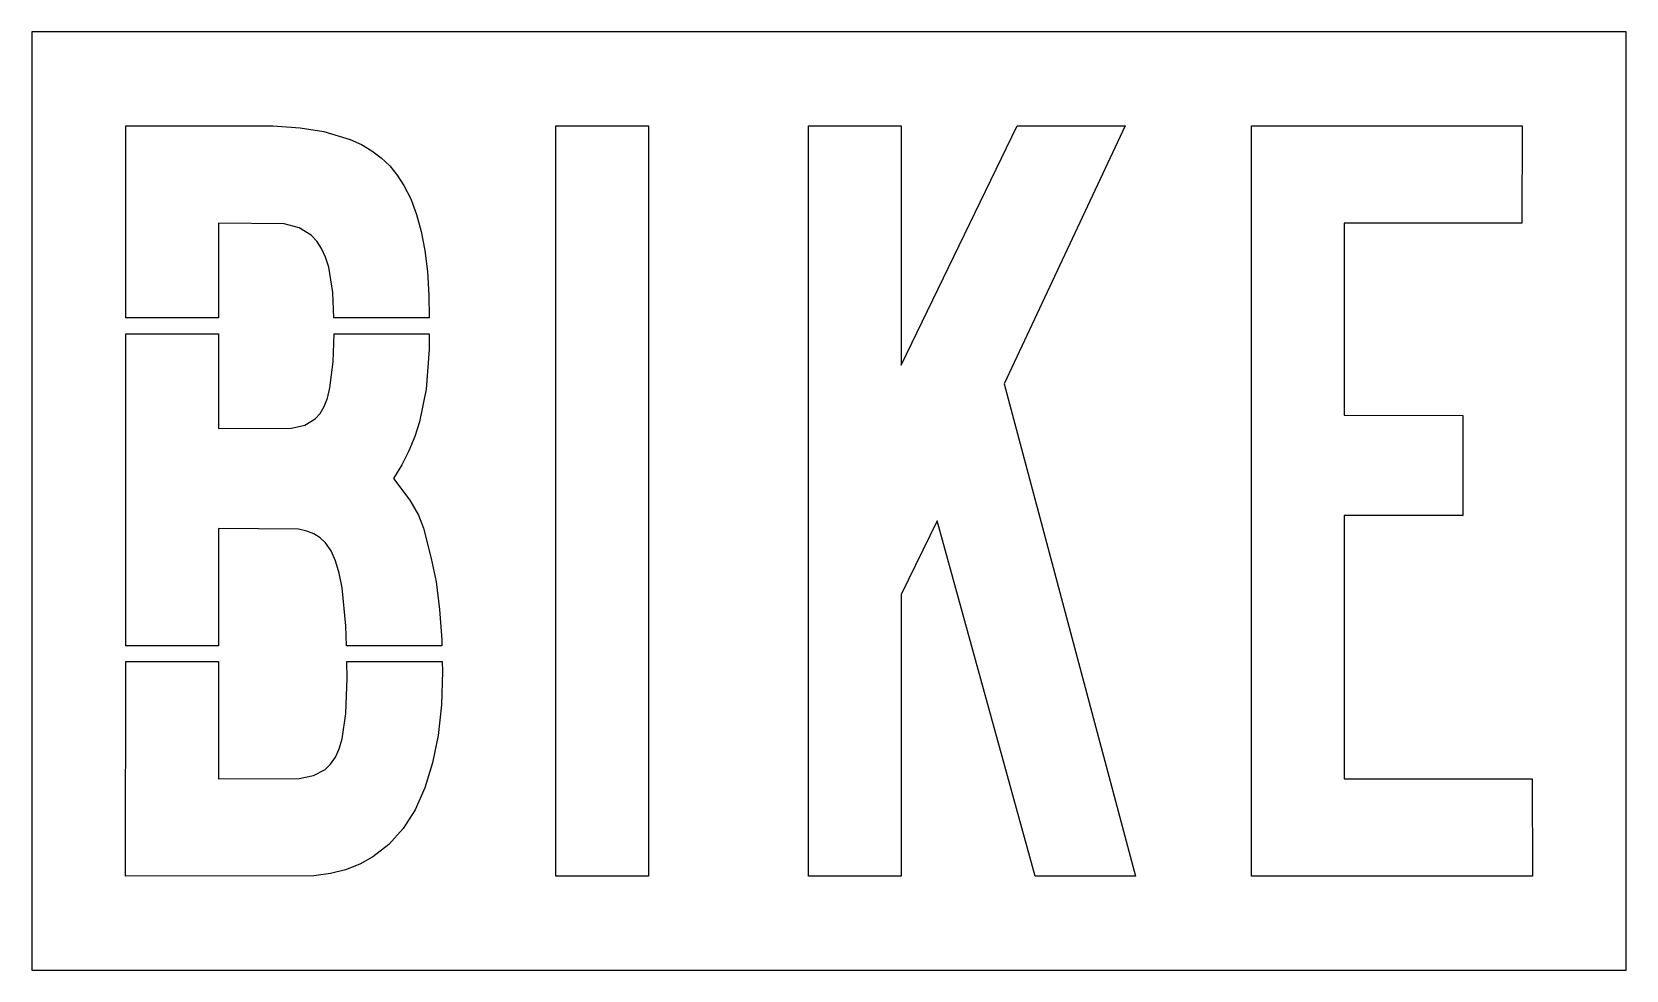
# Model space of a CAD drawing. Extents: x 0 to 51, y 0 to 30.
import ezdxf

# ---------------------------------------------------------------- set-up
doc = ezdxf.new("R2010")
doc.units = 0
doc.layers.add('CUT', color=7, linetype='Continuous')
doc.layers.add('OUTSIDE', color=1, linetype='Continuous')

msp = doc.modelspace()

# ---------------------------------------------------------------- linework, layer by layer
at = {"layer": 'CUT'}
for points in [[(9.2696, 23.0753), (9.1158, 23.3105), (8.9379, 23.4989), (8.5555, 23.7362), (8.0707, 23.8615), (5.9663, 23.8841), (5.9656, 20.8524), (3.0012, 20.8524), (3.0016, 27), (7.7068, 26.994), (8.5778, 26.9362), (9.3366, 26.8162), (10.1808, 26.5642), (10.5451, 26.3971), (10.877, 26.2003), (11.1779, 25.9726), (11.4485, 25.7129), (11.6902, 25.4203), (11.9037, 25.0934), (12.1222, 24.6588), (12.3066, 24.1649), (12.4548, 23.6162), (12.5687, 23.0105), (12.6509, 22.3361), (12.7026, 21.5777), (12.7059, 20.8524), (9.664, 20.8524), (9.6292, 21.6706), (9.4975, 22.4719), (9.3965, 22.7964)], [(19.7288, 3), (16.7628, 3.0034), (16.7628, 27), (19.7288, 26.9966)], [(27.806, 3.0005), (24.8399, 3.0029), (24.8399, 26.9993), (27.806, 26.9974), (27.806, 19.3385), (31.5164, 27), (34.9762, 26.9971), (31.1046, 18.7459), (35.3072, 3), (32.091, 3.0062), (28.9596, 14.3678), (27.806, 12.0106)], [(47.6704, 26.9969), (47.6669, 23.8841), (41.982, 23.8819), (41.982, 17.7398), (45.7744, 17.7355), (45.7739, 14.5363), (41.982, 14.5315), (41.982, 6.1181), (47.9993, 6.1159), (48, 3), (39.0159, 3.0048), (39.0173, 27)], [(9.3922, 13.6582), (9.2186, 13.8247), (9.0213, 13.9507), (8.7944, 14.0405), (8.529, 14.0962), (5.9649, 14.1168), (5.9649, 10.3676), (3.0005, 10.3676), (3.0012, 20.3504), (5.9655, 20.3504), (5.9649, 17.3186), (8.3009, 17.3282), (8.7326, 17.4257), (9.0606, 17.6246), (9.2186, 17.8003), (9.3492, 18.0216), (9.4547, 18.2916), (9.5367, 18.6137), (9.641, 19.4484), (9.666, 20.3504), (12.7081, 20.3504), (12.7104, 19.8449), (12.6087, 18.5767), (12.3982, 17.5262), (12.249, 17.0575), (12.0628, 16.6025), (11.8389, 16.1602), (11.5702, 15.7154), (12.087, 15.0262), (12.3644, 14.5498), (12.5232, 14.13), (12.7768, 13.1614), (12.9286, 12.4166), (13.0425, 11.5346), (13.1132, 10.5583), (13.1176, 10.3676), (10.0629, 10.3676), (10.0481, 11.0095), (9.928, 12.2234), (9.8334, 12.6962), (9.715, 13.0841), (9.5698, 13.4018)], [(10.4915, 3.3878), (10.0373, 3.2095), (9.5482, 3.0854), (9.0249, 3.0161), (3, 3), (3.0005, 9.8656), (5.9649, 9.8656), (5.9649, 6.1164), (8.5482, 6.127), (9.0136, 6.2189), (9.3779, 6.4121), (9.5576, 6.5854), (9.7075, 6.8042), (9.8294, 7.0716), (9.9254, 7.3908), (10.0478, 8.2073), (10.0868, 9.331), (10.0745, 9.8656), (13.1291, 9.8656), (13.1365, 9.545), (13.0998, 8.479), (12.9939, 7.5046), (12.8189, 6.6226), (12.573, 5.8262), (12.2577, 5.1264), (11.8744, 4.5242), (11.4231, 4.0205), (10.9108, 3.6199)]]:
    msp.add_lwpolyline(points, close=True, dxfattribs=at)
at = {"layer": 'OUTSIDE'}
msp.add_lwpolyline([(0, 0), (51, 0), (51, 30), (0, 30)], close=True, dxfattribs=at)

doc.saveas('drawing.dxf')
